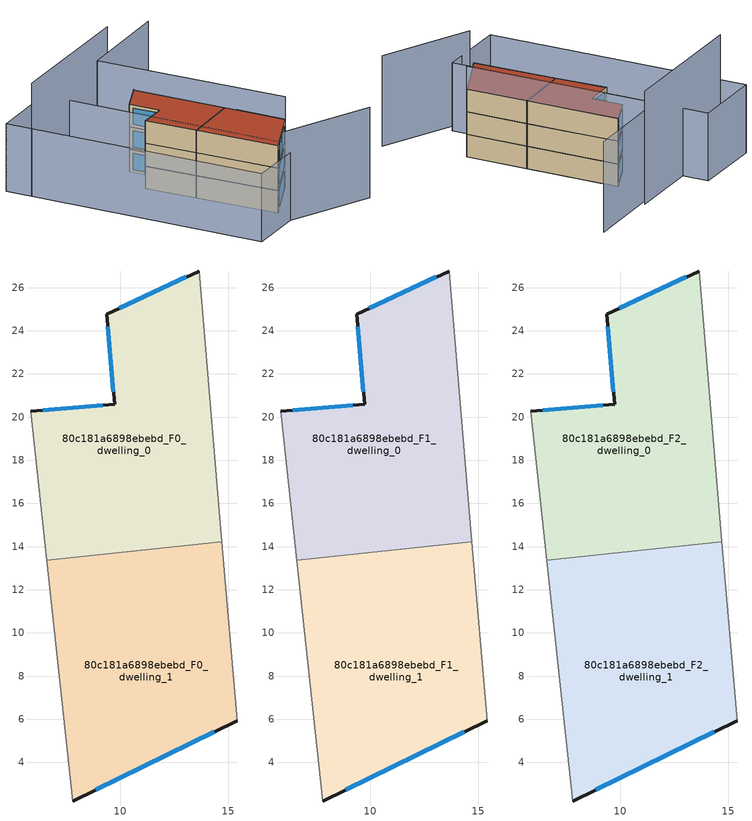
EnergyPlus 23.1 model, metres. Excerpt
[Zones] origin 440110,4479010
80c181a6898ebebd_F0_dwelling_0
 floor ground (EU_floor_Construction): 14.7,14.24 13.64,26.77 9.35,24.77 9.73,20.59 5.85,20.27 6.59,13.37 z0
 wall outside (EU_wall_Construction): 5.85,20.27 9.73,20.59 9.35,24.77 13.64,26.77 z0:3
 wall adiabatic (EU_wall_Construction): 13.64,26.77 14.7,14.24 / 6.59,13.37 5.85,20.27 z0:3
 wall to 80c181a6898ebebd_F0_dwelling_1 (EU_wall_Construction): 14.7,14.24 6.59,13.37 z0:3
 window (EU_Window_Construction): 6.39,20.31 9.19,20.55 / 9.68,21.17 9.41,24.19 / 9.95,25.05 13.05,26.49 z0.42:2.58
80c181a6898ebebd_F0_dwelling_1
 floor ground (EU_floor_Construction): 15.4,5.94 14.7,14.24 6.59,13.37 7.8,2.22 z0
 wall outside (EU_wall_Construction): 15.4,5.94 7.8,2.22 z0:3
 wall adiabatic (EU_wall_Construction): 14.7,14.24 15.4,5.94 / 7.8,2.22 6.59,13.37 z0:3
 window (EU_Window_Construction): 14.35,5.42 8.85,2.73 z0.42:2.58
80c181a6898ebebd_F1_dwelling_0
 floor to 80c181a6898ebebd_F0_dwelling_0 (EU_floor_Construction): 14.7,14.24 13.64,26.77 9.35,24.77 9.73,20.59 5.85,20.27 6.59,13.37 z3
 wall outside (EU_wall_Construction): 5.85,20.27 9.73,20.59 9.35,24.77 13.64,26.77 z3:6
 wall adiabatic (EU_wall_Construction): 13.64,26.77 14.7,14.24 / 6.59,13.37 5.85,20.27 z3:6
 wall to 80c181a6898ebebd_F1_dwelling_1 (EU_wall_Construction): 14.7,14.24 6.59,13.37 z3:6
 window (EU_Window_Construction): 6.39,20.31 9.19,20.55 / 9.68,21.17 9.41,24.19 / 9.95,25.05 13.05,26.49 z3.42:5.58
80c181a6898ebebd_F1_dwelling_1
 floor to 80c181a6898ebebd_F0_dwelling_1 (EU_floor_Construction): 15.4,5.94 14.7,14.24 6.59,13.37 7.8,2.22 z3
 wall outside (EU_wall_Construction): 15.4,5.94 7.8,2.22 z3:6
 wall adiabatic (EU_wall_Construction): 14.7,14.24 15.4,5.94 / 7.8,2.22 6.59,13.37 z3:6
 window (EU_Window_Construction): 14.35,5.42 8.85,2.73 z3.42:5.58
80c181a6898ebebd_F2_dwelling_0
 floor to 80c181a6898ebebd_F1_dwelling_0 (EU_floor_Construction): 14.7,14.24 13.64,26.77 9.35,24.77 9.73,20.59 5.85,20.27 6.59,13.37 z6
 wall outside (EU_wall_Construction): 5.85,20.27 9.73,20.59 9.35,24.77 13.64,26.77 z6:9
 wall adiabatic (EU_wall_Construction): 13.64,26.77 14.7,14.24 / 6.59,13.37 5.85,20.27 z6:9
 wall to 80c181a6898ebebd_F2_dwelling_1 (EU_wall_Construction): 14.7,14.24 6.59,13.37 z6:9
 window (EU_Window_Construction): 6.39,20.31 9.19,20.55 / 9.68,21.17 9.41,24.19 / 9.95,25.05 13.05,26.49 z6.42:8.58
 roof outside (EU_roof_Construction): 13.64,26.77 14.7,14.24 6.59,13.37 5.85,20.27 9.73,20.59 9.35,24.77 z9
80c181a6898ebebd_F2_dwelling_1
 floor to 80c181a6898ebebd_F1_dwelling_1 (EU_floor_Construction): 15.4,5.94 14.7,14.24 6.59,13.37 7.8,2.22 z6
 wall outside (EU_wall_Construction): 15.4,5.94 7.8,2.22 z6:9
 wall adiabatic (EU_wall_Construction): 14.7,14.24 15.4,5.94 / 7.8,2.22 6.59,13.37 z6:9
 window (EU_Window_Construction): 14.35,5.42 8.85,2.73 z6.42:8.58
 roof outside (EU_roof_Construction): 14.7,14.24 15.4,5.94 7.8,2.22 6.59,13.37 z9
shading: 5.52,0.25 18.03,-4.64 / 15.4,5.94 12.98,31.67 / 12.98,31.67 26.92,32.98 z0:12; 6.21,35.14 9.18,0.02 / 9.18,0.02 -0.93,-0.84 / -0.93,-0.84 -3.9,34.29 / -3.9,34.29 6.21,35.14 z0:9; 16.74,32.51 -3.61,30.76 z0:15
[Building]
EU S2 Campaign: North Axis=0; Terrain=City; Solar Distribution=FullExterior
[Site:Location]
Madrid: Latitude=40.5; Longitude=-3.5; Time Zone=1; Elevation=609
[SizingPeriod:WeatherFileDays]
AnnualSizingPeriod: Begin Month=1; Begin Day of Month=1; End Month=12; End Day of Month=31; Day of Week for Start Day=Monday; Use Weather File Daylight Saving Period=No; Use Weather File Rain and Snow Indicators=No
[MATERIAL]
EU_InternalMass_Material: Roughness=MediumRough; Thickness=0.1; Conductivity=1; Density=1800; Specific Heat=900; Thermal Absorptance=0.9; Solar Absorptance=0.7; Visible Absorptance=0.7
[MATERIAL:NOMASS] Roughness=MediumRough; Thermal Absorptance=0.9; Solar Absorptance=0.7; Visible Absorptance=0.7
Name | Thermal Resistance
EU_wall_NoMass | 1.60022
EU_roof_NoMass | 1.57597
EU_floor_NoMass | 0.470652
[WINDOWMATERIAL:SIMPLEGLAZINGSYSTEM]
EU_Window_SimpleGlazing: UFactor=3.28802; Solar Heat Gain Coefficient=0.85; Visible Transmittance=0.85
[CONSTRUCTION]
EU_wall_Construction: EU_wall_NoMass
EU_roof_Construction: EU_roof_NoMass
EU_floor_Construction: EU_floor_NoMass
EU_InternalMass_Construction: EU_InternalMass_Material
EU_Window_Construction: EU_Window_SimpleGlazing
[ZONE] Type=1; Multiplier=1; Ceiling Height=autocalculate; Floor Area=autocalculate; Part of Total Floor Area=Yes
Name | Volume
80c181a6898ebebd_F0_dwelling_0; 80c181a6898ebebd_F1_dwelling_0; 80c181a6898ebebd_F2_dwelling_0 | 235.6875
80c181a6898ebebd_F0_dwelling_1; 80c181a6898ebebd_F1_dwelling_1; 80c181a6898ebebd_F2_dwelling_1 | 235.677
[INTERNALMASS] Construction=EU_InternalMass_Construction
Name | Zone or ZoneList | Surface Area
80c181a6898ebebd_F0_dwelling_0_EU_InternalMass | 80c181a6898ebebd_F0_dwelling_0 | 78.5625
80c181a6898ebebd_F0_dwelling_1_EU_InternalMass | 80c181a6898ebebd_F0_dwelling_1 | 78.559
80c181a6898ebebd_F1_dwelling_0_EU_InternalMass | 80c181a6898ebebd_F1_dwelling_0 | 78.5625
80c181a6898ebebd_F1_dwelling_1_EU_InternalMass | 80c181a6898ebebd_F1_dwelling_1 | 78.559
80c181a6898ebebd_F2_dwelling_0_EU_InternalMass | 80c181a6898ebebd_F2_dwelling_0 | 78.5625
80c181a6898ebebd_F2_dwelling_1_EU_InternalMass | 80c181a6898ebebd_F2_dwelling_1 | 78.559
[OTHEREQUIPMENT] Fuel Type=Electricity; Design Level Calculation Method=Watts/Area; Power per Zone Floor Area=1; Fraction Latent=0; Fraction Radiant=0; Fraction Lost=0; Carbon Dioxide Generation Rate=0; EndUse Subcategory=EU_Step8_InternalGains
Name | Zone or ZoneList or Space or SpaceList | Schedule
EU_Step8_InternalGain_80c181a6898ebebd_F0_dwelling_0_f000 | 80c181a6898ebebd_F0_dwelling_0 | EU_Step8_GainSchedule_80c181a6898ebebd_F0_dwelling_0_f000
EU_Step8_InternalGain_80c181a6898ebebd_F0_dwelling_1_f000 | 80c181a6898ebebd_F0_dwelling_1 | EU_Step8_GainSchedule_80c181a6898ebebd_F0_dwelling_1_f000
EU_Step8_InternalGain_80c181a6898ebebd_F1_dwelling_0_f000 | 80c181a6898ebebd_F1_dwelling_0 | EU_Step8_GainSchedule_80c181a6898ebebd_F1_dwelling_0_f000
EU_Step8_InternalGain_80c181a6898ebebd_F1_dwelling_1_f000 | 80c181a6898ebebd_F1_dwelling_1 | EU_Step8_GainSchedule_80c181a6898ebebd_F1_dwelling_1_f000
EU_Step8_InternalGain_80c181a6898ebebd_F2_dwelling_0_f000 | 80c181a6898ebebd_F2_dwelling_0 | EU_Step8_GainSchedule_80c181a6898ebebd_F2_dwelling_0_f000
EU_Step8_InternalGain_80c181a6898ebebd_F2_dwelling_1_f000 | 80c181a6898ebebd_F2_dwelling_1 | EU_Step8_GainSchedule_80c181a6898ebebd_F2_dwelling_1_f000
[ZONEVENTILATION:DESIGNFLOWRATE] Schedule=EU_AlwaysOn; Design Flow Rate Calculation Method=AirChanges/Hour; Air Changes per Hour=0.480704; Ventilation Type=Natural; Fan Pressure Rise=0; Fan Total Efficiency=1; Constant Term Coefficient=1; Temperature Term Coefficient=0; Velocity Term Coefficient=0; Velocity Squared Term Coefficient=0; Minimum Indoor Temperature=-100; Maximum Indoor Temperature=100; Delta Temperature=-100; Minimum Outdoor Temperature=-100; Maximum Outdoor Temperature=100; Maximum Wind Speed=40
Name | Zone or ZoneList or Space or SpaceList
EU_ConstantAir_80c181a6898ebebd_F0_dwelling_0 | 80c181a6898ebebd_F0_dwelling_0
EU_ConstantAir_80c181a6898ebebd_F0_dwelling_1 | 80c181a6898ebebd_F0_dwelling_1
EU_ConstantAir_80c181a6898ebebd_F1_dwelling_0 | 80c181a6898ebebd_F1_dwelling_0
EU_ConstantAir_80c181a6898ebebd_F1_dwelling_1 | 80c181a6898ebebd_F1_dwelling_1
EU_ConstantAir_80c181a6898ebebd_F2_dwelling_0 | 80c181a6898ebebd_F2_dwelling_0
EU_ConstantAir_80c181a6898ebebd_F2_dwelling_1 | 80c181a6898ebebd_F2_dwelling_1
[HVACTEMPLATE:THERMOSTAT] Constant Heating Setpoint=20; Constant Cooling Setpoint=50
EU_HeatOnly_80c181a6898ebebd_F0_dwelling_0; EU_HeatOnly_80c181a6898ebebd_F0_dwelling_1; EU_HeatOnly_80c181a6898ebebd_F1_dwelling_0; EU_HeatOnly_80c181a6898ebebd_F1_dwelling_1; EU_HeatOnly_80c181a6898ebebd_F2_dwelling_0; EU_HeatOnly_80c181a6898ebebd_F2_dwelling_1
[HVACTEMPLATE:ZONE:IDEALLOADSAIRSYSTEM] System Availability Schedule=EU_AlwaysOn; Maximum Heating Supply Air Temperature=50; Minimum Cooling Supply Air Temperature=13; Maximum Heating Supply Air Humidity Ratio=0.0156; Minimum Cooling Supply Air Humidity Ratio=0.0077; Heating Limit=NoLimit; Cooling Limit=NoLimit; Heating Availability Schedule=EU_AlwaysOn; Cooling Availability Schedule=EU_CoolingOff; Dehumidification Control Type=ConstantSensibleHeatRatio; Cooling Sensible Heat Ratio=0.7; Dehumidification Setpoint=60; Humidification Control Type=None; Humidification Setpoint=30; Outdoor Air Method=None; Outdoor Air Flow Rate per Person=0.00944; Outdoor Air Flow Rate per Zone Floor Area=0; Outdoor Air Flow Rate per Zone=0; Demand Controlled Ventilation Type=None; Outdoor Air Economizer Type=NoEconomizer; Heat Recovery Type=None; Sensible Heat Recovery Effectiveness=0.7; Latent Heat Recovery Effectiveness=0.65
Name | Template Thermostat
80c181a6898ebebd_F0_dwelling_0 | EU_HeatOnly_80c181a6898ebebd_F0_dwelling_0
80c181a6898ebebd_F0_dwelling_1 | EU_HeatOnly_80c181a6898ebebd_F0_dwelling_1
80c181a6898ebebd_F1_dwelling_0 | EU_HeatOnly_80c181a6898ebebd_F1_dwelling_0
80c181a6898ebebd_F1_dwelling_1 | EU_HeatOnly_80c181a6898ebebd_F1_dwelling_1
80c181a6898ebebd_F2_dwelling_0 | EU_HeatOnly_80c181a6898ebebd_F2_dwelling_0
80c181a6898ebebd_F2_dwelling_1 | EU_HeatOnly_80c181a6898ebebd_F2_dwelling_1
[SIZING:ZONE] Zone Cooling Design Supply Air Temperature Input Method=SupplyAirTemperature; Zone Cooling Design Supply Air Temperature=13; Zone Heating Design Supply Air Temperature Input Method=SupplyAirTemperature; Zone Heating Design Supply Air Temperature=50; Zone Cooling Design Supply Air Humidity Ratio=0.008; Zone Heating Design Supply Air Humidity Ratio=0.008; Cooling Design Air Flow Method=DesignDay; Cooling Design Air Flow Rate=0; Cooling Minimum Air Flow per Zone Floor Area=0.000762; Cooling Minimum Air Flow=0; Cooling Minimum Air Flow Fraction=0.2; Heating Design Air Flow Method=DesignDay; Heating Design Air Flow Rate=0; Heating Maximum Air Flow per Zone Floor Area=0.002032; Heating Maximum Air Flow=0.141576; Heating Maximum Air Flow Fraction=0.3; Account for Dedicated Outdoor Air System=No; Dedicated Outdoor Air System Control Strategy=NeutralSupplyAir; Dedicated Outdoor Air Low Setpoint Temperature for Design=autosize; Dedicated Outdoor Air High Setpoint Temperature for Design=autosize; Zone Load Sizing Method=Sensible Load Only No Latent Load; Zone Latent Cooling Design Supply Air Humidity Ratio Input Method=HumidityRatioDifference; Zone Cooling Design Supply Air Humidity Ratio Difference=0.005; Zone Latent Heating Design Supply Air Humidity Ratio Input Method=HumidityRatioDifference; Zone Humidification Design Supply Air Humidity Ratio Difference=0.005
80c181a6898ebebd_F0_dwelling_0; 80c181a6898ebebd_F0_dwelling_1; 80c181a6898ebebd_F1_dwelling_0; 80c181a6898ebebd_F1_dwelling_1; 80c181a6898ebebd_F2_dwelling_0; 80c181a6898ebebd_F2_dwelling_1
[SCHEDULE:CONSTANT]
Name | Hourly Value
EU_AlwaysOn | 1
EU_CoolingOff | 0
[SCHEDULE:FILE] Column Number=1; Rows to Skip at Top=0; Number of Hours of Data=8760; Column Separator=Comma; Interpolate to Timestep=No; Minutes per Item=60; Adjust Schedule for Daylight Savings=Yes
Name | File
EU_Step8_GainSchedule_80c181a6898ebebd_F0_dwelling_0_f000 | ../../schedules/80c181a6898ebebd/80c181a6898ebebd_F0_dwelling_0_f000_gain.csv
EU_Step8_GainSchedule_80c181a6898ebebd_F0_dwelling_1_f000 | ../../schedules/80c181a6898ebebd/80c181a6898ebebd_F0_dwelling_1_f000_gain.csv
EU_Step8_GainSchedule_80c181a6898ebebd_F1_dwelling_0_f000 | ../../schedules/80c181a6898ebebd/80c181a6898ebebd_F1_dwelling_0_f000_gain.csv
EU_Step8_GainSchedule_80c181a6898ebebd_F1_dwelling_1_f000 | ../../schedules/80c181a6898ebebd/80c181a6898ebebd_F1_dwelling_1_f000_gain.csv
EU_Step8_GainSchedule_80c181a6898ebebd_F2_dwelling_0_f000 | ../../schedules/80c181a6898ebebd/80c181a6898ebebd_F2_dwelling_0_f000_gain.csv
EU_Step8_GainSchedule_80c181a6898ebebd_F2_dwelling_1_f000 | ../../schedules/80c181a6898ebebd/80c181a6898ebebd_F2_dwelling_1_f000_gain.csv
